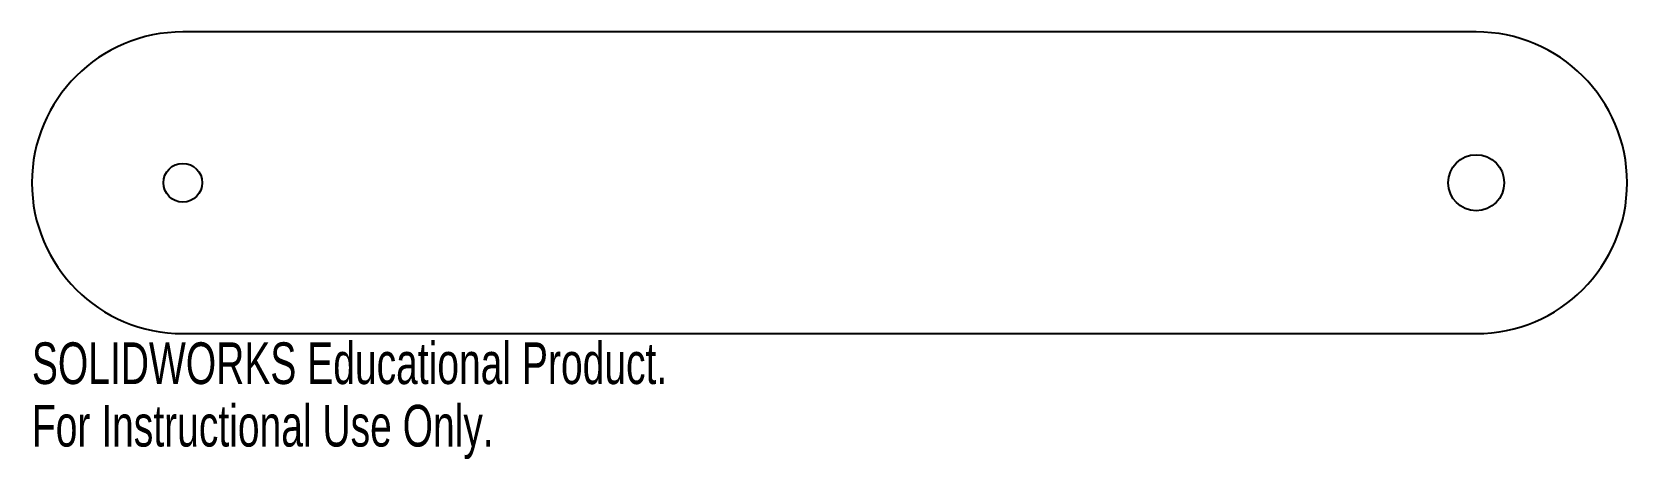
# Model space of a CAD drawing. Header units: millimetres. Extents: x -18 to 168, y -32 to 18.
import ezdxf

# ---------------------------------------------------------------- set-up
doc = ezdxf.new("R2010")
doc.units = ezdxf.units.MM
doc.styles.add('SLDTEXTSTYLE0', font='TXT', dxfattribs={"width": 0.7})

msp = doc.modelspace()

# ---------------------------------------------------------------- linework, layer by layer
at = {"color": 7, "linetype": 'Continuous', "lineweight": 25}
for p, q in [((150, 17.5), (0, 17.5)), ((0, -17.5), (150, -17.5))]:
    msp.add_line(p, q, dxfattribs=at)
for centre, radius in [((0, 0), 2.25), ((150, 0), 3.25)]:
    msp.add_circle(centre, radius, dxfattribs=at)
for centre, start, end in [((0, 0), 90, 270), ((150, 0), 270, 90)]:
    msp.add_arc(centre, 17.5, start, end, dxfattribs=at)

# ---------------------------------------------------------------- texts
at = {"color": 7, "linetype": 'Continuous', "char_height": 4.8336, "attachment_point": 1, "style": 'SLDTEXTSTYLE0'}
for s, insert in [('SOLIDWORKS Educational Product.', (-17.5, -18.52)), ('For Instructional Use Only.', (-17.5, -25.77))]:
    msp.add_mtext(s, dxfattribs=dict(at, insert=insert))

doc.saveas('drawing.dxf')
